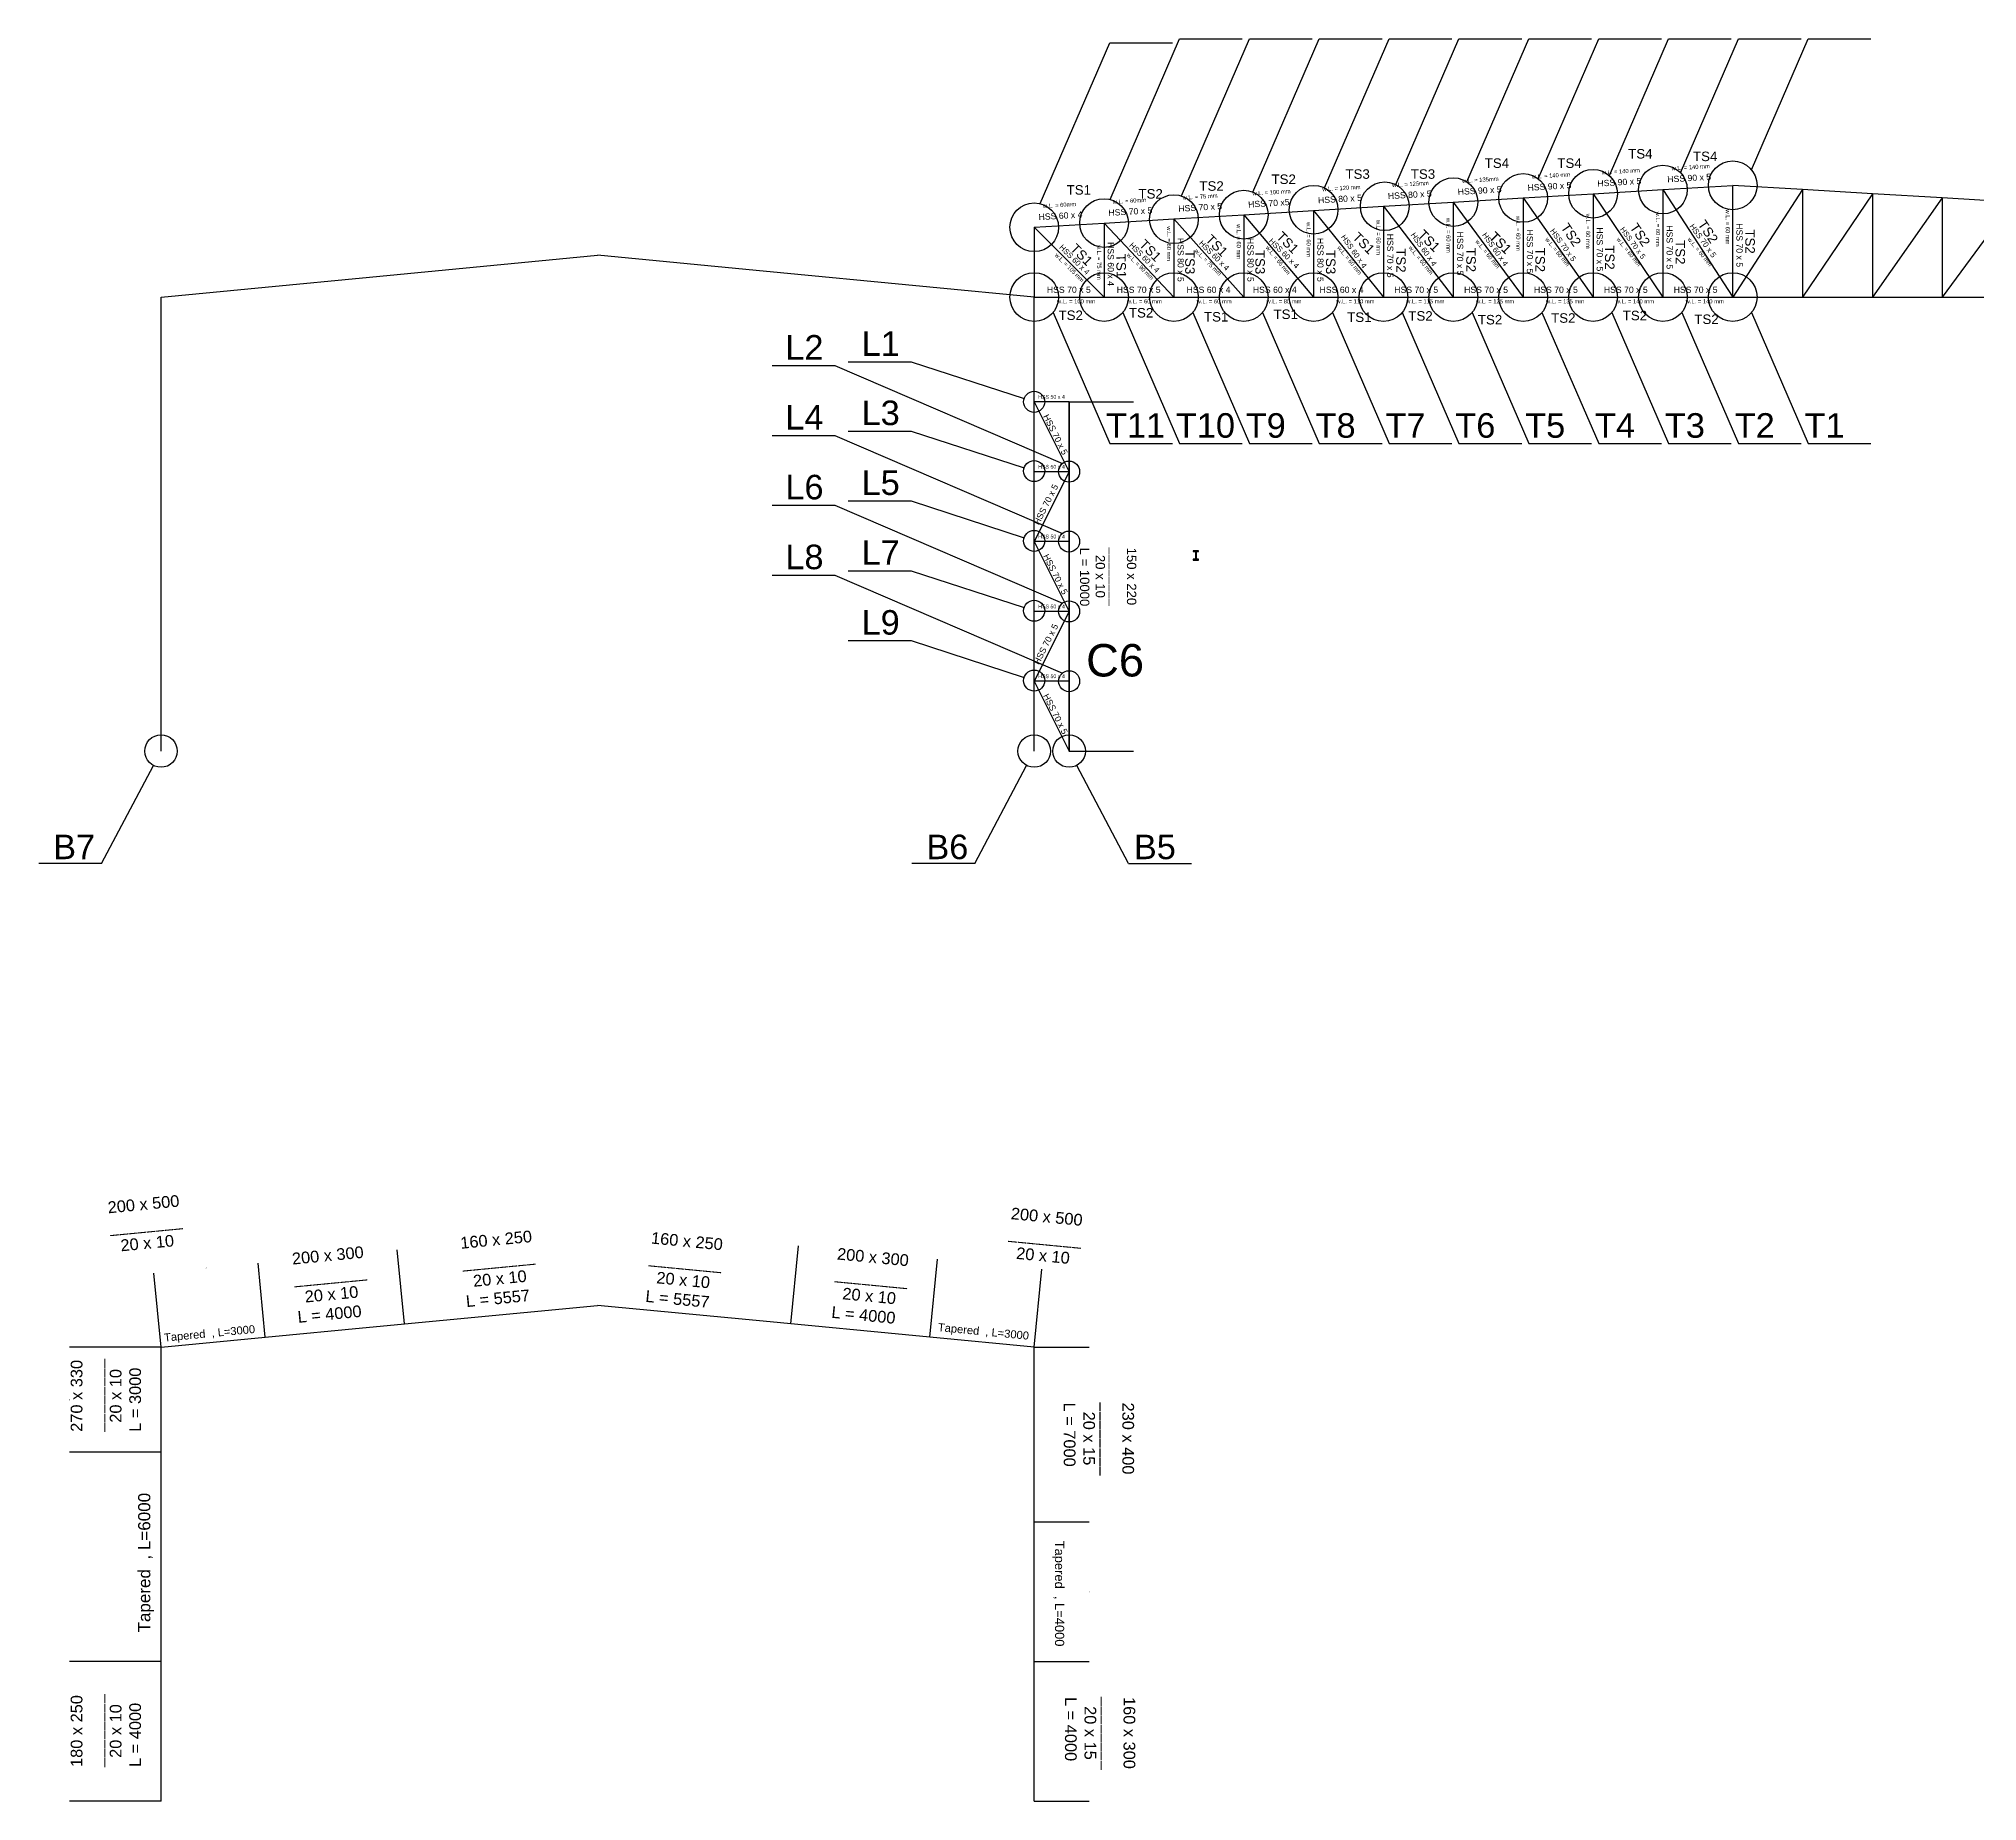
# Model space of a CAD drawing. Header units: inches. Extents: x -15 to 1885144, y -42615 to 866270.
# Drawn here: x 1355028 to 1410528, y 189786 to 240256 of the extents above; entities that cross this region are included whole.
import ezdxf

# ---------------------------------------------------------------- set-up
doc = ezdxf.new("R2010")
doc.units = ezdxf.units.IN
doc.header["$LTSCALE"] = 100
doc.header["$MEASUREMENT"] = 0
for name, color, linetype in [('bolt', 1, 'Continuous'), ('columns', 2, 'Continuous'), ('initial layout', 7, 'Continuous'), ('sections', 3, 'Continuous'), ('text', 3, 'Continuous')]:
    doc.layers.add(name, color=color, linetype=linetype)
doc.styles.get("Standard").update_dxf_attribs({"font": 'arial.ttf'})
doc.dimstyles.new('section', dxfattribs={"dimtxt": 1e-05, "dimasz": 15, "dimexe": 0.0625, "dimexo": 0.0625, "dimgap": 10, "dimtad": 0, "dimtoh": 1, "dimzin": 0, "dimdsep": 46, "dimtxsty": 'Standard', "dimblk": 'OBLIQUE', "dimcen": 0.09, "dimsd1": 1, "dimsd2": 1, "dimclrd": 256, "dimclre": 256, "dimclrt": 256, "dimadec": 0, "dimazin": 0, "dimtfac": 1, "dimtofl": 0, "dimtmove": 0, "dimatfit": 3, "dimfxl": 1, "dimtfillclr": 256, "dimtolj": 1, "dimtzin": 0, "dimlwe": -1, "dimarcsym": 0})

# ---------------------------------------------------------------- blocks, each defined once
blk = doc.blocks.new('*D375')
at = {"layer": 'Defpoints', "color": 0, "transparency": 16777216}
for p in [(1384528, 229859), (1386371, 229859), (1384528, 219859)]:
    blk.add_point(p, dxfattribs=at)
at = {"layer": 'sections', "transparency": 16777216}
for p, q in [((1384528, 229859), (1386371, 229859)), ((1384528, 219859), (1386371, 219859))]:
    blk.add_line(p, q, dxfattribs=at)
at = {"layer": 'sections', "transparency": 16777216, "insert": (1386371, 224859), "char_height": 10, "attachment_point": 5, "rotation": 90}
blk.add_mtext('\\A1;10000.00', dxfattribs=at)
blk = doc.blocks.new('_Oblique')
at = {"color": 0, "linetype": 'ByBlock', "lineweight": -2}
blk.add_line((-0.5, -0.5), (0.5, 0.5), dxfattribs=at)
blk = doc.blocks.new('*D376')
at = {"layer": 'Defpoints', "color": 0, "transparency": 16777216}
for p in [(1355903, 193786), (1358528, 193786), (1358528, 189786)]:
    blk.add_point(p, dxfattribs=at)
at = {"layer": 'sections', "transparency": 16777216}
for p, q in [((1358528, 193786), (1355903, 193786)), ((1358528, 189786), (1355903, 189786))]:
    blk.add_line(p, q, dxfattribs=at)
at = {"layer": 'sections', "transparency": 16777216, "insert": (1355903, 191786), "char_height": 0.00001, "attachment_point": 5, "rotation": 90}
blk.add_mtext('\\A1;4000.00', dxfattribs=at)
blk = doc.blocks.new('*D377')
at = {"layer": 'Defpoints', "color": 0, "transparency": 16777216}
for p in [(1361310, 205198), (1358528, 202786), (1361514, 203073)]:
    blk.add_point(p, dxfattribs=at)
at = {"layer": 'sections', "transparency": 16777216}
for p, q in [((1358528, 202786), (1358324, 204911)), ((1361514, 203073), (1361310, 205198))]:
    blk.add_line(p, q, dxfattribs=at)
at = {"layer": 'sections', "transparency": 16777216, "insert": (1359817, 205055), "char_height": 10, "attachment_point": 5, "rotation": 5.4836}
blk.add_mtext('\\A1;3000.00', dxfattribs=at)
blk = doc.blocks.new('*D378')
at = {"layer": 'Defpoints', "color": 0, "transparency": 16777216}
for p in [(1358528, 202786), (1355903, 199786), (1358528, 199786)]:
    blk.add_point(p, dxfattribs=at)
at = {"layer": 'sections', "transparency": 16777216}
for p, q in [((1358528, 202786), (1355903, 202786)), ((1358528, 199786), (1355903, 199786))]:
    blk.add_line(p, q, dxfattribs=at)
at = {"layer": 'sections', "transparency": 16777216, "insert": (1355903, 201286), "char_height": 10, "attachment_point": 5, "rotation": 90}
blk.add_mtext('\\A1;3000.00', dxfattribs=at)
blk = doc.blocks.new('*D379')
at = {"layer": 'Defpoints', "color": 0, "transparency": 16777216}
for p in [(1365292, 205580), (1365496, 203455), (1361514, 203073)]:
    blk.add_point(p, dxfattribs=at)
at = {"layer": 'sections', "transparency": 16777216}
for p, q in [((1365496, 203455), (1365292, 205580)), ((1361514, 203073), (1361310, 205198))]:
    blk.add_line(p, q, dxfattribs=at)
at = {"layer": 'sections', "transparency": 16777216, "insert": (1363301, 205389), "char_height": 10, "attachment_point": 5, "rotation": 5.4836}
blk.add_mtext('\\A1;4000.00', dxfattribs=at)
blk = doc.blocks.new('*D380')
at = {"layer": 'Defpoints', "color": 0, "transparency": 16777216}
for p in [(1380757, 205312), (1380542, 203073), (1383528, 202786)]:
    blk.add_point(p, dxfattribs=at)
at = {"layer": 'sections', "transparency": 16777216}
for p, q in [((1380542, 203073), (1380757, 205312)), ((1383528, 202786), (1383743, 205025))]:
    blk.add_line(p, q, dxfattribs=at)
at = {"layer": 'sections', "transparency": 16777216, "insert": (1382250, 205169), "char_height": 10, "attachment_point": 5, "rotation": 354.5164}
blk.add_mtext('\\A1;3000.00', dxfattribs=at)
blk = doc.blocks.new('*D381')
at = {"layer": 'Defpoints', "color": 0, "transparency": 16777216}
for p in [(1376775, 205694), (1376560, 203455), (1380542, 203073)]:
    blk.add_point(p, dxfattribs=at)
at = {"layer": 'sections', "transparency": 16777216}
for p, q in [((1376560, 203455), (1376775, 205694)), ((1380542, 203073), (1380757, 205312))]:
    blk.add_line(p, q, dxfattribs=at)
at = {"layer": 'sections', "transparency": 16777216, "insert": (1378766, 205503), "char_height": 10, "attachment_point": 5, "rotation": 354.5164}
blk.add_mtext('\\A1;4000.00', dxfattribs=at)
blk = doc.blocks.new('*D382')
at = {"layer": 'Defpoints', "color": 0, "transparency": 16777216}
for p in [(1383528, 193786), (1385103, 193786), (1383528, 189786)]:
    blk.add_point(p, dxfattribs=at)
at = {"layer": 'sections', "transparency": 16777216}
for p, q in [((1383528, 193786), (1385103, 193786)), ((1383528, 189786), (1385103, 189786))]:
    blk.add_line(p, q, dxfattribs=at)
at = {"layer": 'sections', "transparency": 16777216, "insert": (1385103, 191786), "char_height": 10, "attachment_point": 5, "rotation": 90}
blk.add_mtext('\\A1;4000.00', dxfattribs=at)
blk = doc.blocks.new('*D346')
at = {"layer": 'Defpoints', "color": 0, "transparency": 16777216}
for p in [(1383528, 197786), (1385103, 197786), (1383528, 193786)]:
    blk.add_point(p, dxfattribs=at)
at = {"layer": 'sections', "transparency": 16777216}
for p, q in [((1383528, 197786), (1385103, 197786)), ((1383528, 193786), (1385103, 193786))]:
    blk.add_line(p, q, dxfattribs=at)
at = {"layer": 'sections', "transparency": 16777216, "insert": (1385103, 195786), "char_height": 10, "attachment_point": 5, "rotation": 90}
blk.add_mtext('\\A1;4000.00', dxfattribs=at)
blk = doc.blocks.new('*D347')
at = {"layer": 'Defpoints', "color": 0, "transparency": 16777216}
for p in [(1383528, 197786), (1385103, 197786), (1385103, 197786)]:
    blk.add_point(p, dxfattribs=at)
at = {"layer": 'sections', "transparency": 16777216}
for p in [(1383528, 197786), (1385103, 197786)]:
    blk.add_line(p, (1385103, 197786), dxfattribs=at)
at = {"layer": 'sections', "transparency": 16777216, "insert": (1385034, 197786), "char_height": 10, "attachment_point": 5}
blk.add_mtext('\\A1;0.00', dxfattribs=at)
blk = doc.blocks.new('*D383')
at = {"layer": 'Defpoints', "color": 0, "transparency": 16777216}
for p in [(1383528, 202786), (1385103, 202786), (1385103, 197786)]:
    blk.add_point(p, dxfattribs=at)
at = {"layer": 'sections', "transparency": 16777216}
for p, q in [((1383528, 202786), (1385103, 202786)), ((1385103, 197786), (1385103, 197786))]:
    blk.add_line(p, q, dxfattribs=at)
at = {"layer": 'sections', "transparency": 16777216, "insert": (1385103, 200286), "char_height": 10, "attachment_point": 5, "rotation": 90}
blk.add_mtext('\\A1;5000.00', dxfattribs=at)

msp = doc.modelspace()

# ---------------------------------------------------------------- linework, layer by layer
at = {"layer": 'bolt'}
for p, q in [((1383700.083, 235534.218), (1385689.797, 240135.949)), ((1385689.797, 240135.949), (1387486.18, 240135.949)), ((1385700.083, 235654.218), (1387689.797, 240255.949)), ((1387689.797, 240255.949), (1389486.18, 240255.949)), ((1387743.984, 235755.752), (1389689.797, 240255.949)), ((1389689.797, 240255.949), (1391486.18, 240255.949)), ((1389790.914, 235864.29), (1391689.797, 240255.949)), ((1391689.797, 240255.949), (1393486.18, 240255.949)), ((1391842.483, 235983.557), (1393689.797, 240255.949)), ((1393689.797, 240255.949), (1395486.18, 240255.949)), ((1393884.17, 236079.967), (1395689.797, 240255.949)), ((1395689.797, 240255.949), (1397486.18, 240255.949)), ((1395917.406, 236156.835), (1397689.797, 240255.949)), ((1397689.797, 240255.949), (1399486.18, 240255.949)), ((1397956.897, 236248.169), (1399689.797, 240255.949)), ((1399689.797, 240255.949), (1401486.18, 240255.949)), ((1399994.962, 236336.202), (1401689.797, 240255.949)), ((1401689.797, 240255.949), (1403486.18, 240255.949)), ((1402031.504, 236420.716), (1403689.797, 240255.949)), ((1403689.797, 240255.949), (1405486.18, 240255.949)), ((1404066.391, 236501.402), (1405689.797, 240255.949)), ((1405689.797, 240255.949), (1407486.18, 240255.949)), ((1384066.391, 232415.798), (1385689.797, 228661.251)), ((1386066.391, 232415.798), (1387689.797, 228661.251)), ((1388066.391, 232415.798), (1389689.797, 228661.251)), ((1390066.391, 232415.798), (1391689.797, 228661.251)), ((1392066.391, 232415.798), (1393689.797, 228661.251)), ((1394066.391, 232415.798), (1395689.797, 228661.251)), ((1396066.391, 232415.798), (1397689.797, 228661.251)), ((1398066.391, 232415.798), (1399689.797, 228661.251)), ((1400066.391, 232415.798), (1401689.797, 228661.251)), ((1402066.391, 232415.798), (1403689.797, 228661.251)), ((1404066.391, 232415.798), (1405689.797, 228661.251)), ((1376021.524, 230897.89), (1377817.908, 230897.89)), ((1378205.506, 231004.637), (1380001.89, 231004.637)), ((1376021.524, 228896.438), (1377817.908, 228896.438)), ((1378205.506, 229022.086), (1380001.89, 229022.086)), ((1385689.797, 228661.251), (1387486.18, 228661.251)), ((1387689.797, 228661.251), (1389486.18, 228661.251)), ((1389689.797, 228661.251), (1391486.18, 228661.251)), ((1391689.797, 228661.251), (1393486.18, 228661.251)), ((1393689.797, 228661.251), (1395486.18, 228661.251)), ((1395689.797, 228661.251), (1397486.18, 228661.251)), ((1397689.797, 228661.251), (1399486.18, 228661.251)), ((1399689.797, 228661.251), (1401486.18, 228661.251)), ((1401689.797, 228661.251), (1403486.18, 228661.251)), ((1403689.797, 228661.251), (1405486.18, 228661.251)), ((1405689.797, 228661.251), (1407486.18, 228661.251)), ((1378205.506, 227022.086), (1380001.89, 227022.086)), ((1376022.25, 226896.438), (1377818.633, 226896.438)), ((1376022.25, 224896.438), (1377818.633, 224896.438)), ((1378205.506, 225022.086), (1380001.89, 225022.086)), ((1378205.506, 223022.086), (1380001.89, 223022.086)), ((1356824.205, 216636.312), (1358310.219, 219447.023)), ((1381824.205, 216636.312), (1383310.219, 219447.023)), ((1386231.431, 216636.312), (1384745.417, 219447.023)), ((1356824.205, 216636.312), (1355027.822, 216636.312)), ((1381824.205, 216636.312), (1380027.822, 216636.312)), ((1386231.431, 216636.312), (1388027.814, 216636.312))]:
    msp.add_line(p, q, dxfattribs=at)
at = {"layer": 'bolt', "ltscale": 0.01}
for p, q in [((1377817.908, 230897.89), (1384335.92, 228093.481)), ((1380001.89, 231004.637), (1383240.873, 229951.866)), ((1377817.908, 228896.438), (1384335.92, 226092.03)), ((1380001.89, 229022.086), (1383240.873, 227969.316)), ((1380001.89, 227022.086), (1383240.873, 225969.316)), ((1377818.633, 226896.438), (1384336.646, 224092.03)), ((1377818.633, 224896.438), (1384336.646, 222092.03)), ((1380001.89, 225022.086), (1383240.873, 223969.316)), ((1380001.89, 223022.086), (1383240.873, 221969.316))]:
    msp.add_line(p, q, dxfattribs=at)
at = {"layer": 'bolt'}
for centre, radius in [((1399527.818, 235818.6), 697.234), ((1401527.818, 235938.6), 697.234), ((1403527.818, 236058.6), 697.234), ((1389527.818, 235218.6), 697.234), ((1391527.818, 235361.367), 697.234), ((1393563.689, 235460.752), 697.234), ((1395527.818, 235578.6), 697.234), ((1397527.818, 235698.6), 697.234), ((1383527.818, 234858.6), 697.234), ((1385527.818, 234978.6), 697.234), ((1387527.818, 235090.147), 697.234), ((1383527.818, 232858.6), 697.234), ((1385527.818, 232858.6), 697.234), ((1387527.818, 232858.6), 697.234), ((1389527.818, 232858.6), 697.234), ((1391527.818, 232858.6), 697.234), ((1393527.818, 232858.6), 697.234), ((1395527.818, 232858.6), 697.234), ((1397527.818, 232858.6), 697.234), ((1399527.818, 232858.6), 697.234), ((1401527.818, 232858.6), 697.234), ((1403527.818, 232858.6), 697.234), ((1383527.818, 229858.6), 301.722), ((1383527.818, 227876.05), 301.722), ((1384527.092, 227860.052), 301.722), ((1383527.818, 225876.05), 301.722), ((1384527.092, 225858.6), 301.722), ((1383527.818, 223876.05), 301.722), ((1384527.818, 223858.6), 301.722), ((1383527.818, 221876.05), 301.722), ((1384527.818, 221858.6), 301.722), ((1358527.818, 219858.6), 465.559), ((1383527.818, 219858.6), 465.559), ((1384527.818, 219858.6), 465.559)]:
    msp.add_circle(centre, radius, dxfattribs=at)
at = {"layer": 'columns', "ltscale": 0.01}
for p, q in [((1388230.72, 225589.328), (1388080.72, 225589.328)), ((1388080.72, 225589.328), (1388080.72, 225569.328)), ((1388080.72, 225569.328), (1388230.72, 225569.328)), ((1388230.72, 225349.328), (1388080.72, 225349.328)), ((1388080.72, 225349.328), (1388080.72, 225329.328)), ((1388150.72, 225569.328), (1388150.72, 225349.328)), ((1388150.72, 225459.328), (1388160.72, 225459.328)), ((1388160.72, 225569.328), (1388160.72, 225349.328)), ((1388230.72, 225569.328), (1388230.72, 225589.328)), ((1388230.72, 225329.328), (1388230.72, 225349.328)), ((1388080.72, 225329.328), (1388230.72, 225329.328))]:
    msp.add_line(p, q, dxfattribs=at)
at = {"layer": 'initial layout'}
for p, q in [((1399527.818, 235818.6), (1401527.818, 235938.6)), ((1401527.818, 235938.6), (1403527.818, 236058.6)), ((1401527.818, 235938.6), (1401527.818, 232858.6)), ((1401527.818, 235938.6), (1403527.818, 232858.6)), ((1403527.818, 232858.6), (1403527.818, 236058.6)), ((1403527.818, 232858.6), (1403527.818, 236058.6)), ((1405527.818, 235938.6), (1403527.818, 236058.6)), ((1405527.818, 235938.6), (1403527.818, 232858.6)), ((1405527.818, 235938.6), (1405527.818, 232858.6)), ((1407527.818, 235818.6), (1405527.818, 235938.6)), ((1389527.818, 235218.6), (1391527.818, 235338.6)), ((1391527.818, 235338.6), (1393527.818, 235458.6)), ((1391527.818, 235338.6), (1391527.818, 232858.6)), ((1391527.818, 235338.6), (1393527.818, 232858.6)), ((1393527.818, 235458.6), (1395527.818, 235578.6)), ((1393527.818, 235458.6), (1393527.818, 232858.6)), ((1393527.818, 235458.6), (1395527.818, 232858.6)), ((1395527.818, 235578.6), (1397527.818, 235698.6)), ((1395527.818, 235578.6), (1395527.818, 232858.6)), ((1395527.818, 235578.6), (1397527.818, 232858.6)), ((1397527.818, 235698.6), (1399527.818, 235818.6)), ((1397527.818, 235698.6), (1397527.818, 232858.6)), ((1397527.818, 235698.6), (1399527.818, 232858.6)), ((1399527.818, 235818.6), (1399527.818, 232858.6)), ((1399527.818, 235818.6), (1401527.818, 232858.6)), ((1407527.818, 235818.6), (1405527.818, 232858.6)), ((1407527.818, 235818.6), (1407527.818, 232858.6)), ((1409527.818, 235698.6), (1407527.818, 235818.6)), ((1409527.818, 235698.6), (1407527.818, 232858.6)), ((1409527.818, 235698.6), (1409527.818, 232858.6)), ((1411527.818, 235578.6), (1409527.818, 235698.6)), ((1411527.818, 235578.6), (1409527.818, 232858.6)), ((1383527.818, 234858.6), (1385527.818, 234978.6)), ((1383527.818, 234858.6), (1383527.818, 232858.6)), ((1383527.818, 234858.6), (1385527.818, 232858.6)), ((1385527.818, 234978.6), (1387527.818, 235098.6)), ((1385527.818, 234978.6), (1385527.818, 232858.6)), ((1385527.818, 234978.6), (1387527.818, 232858.6)), ((1387527.818, 235098.6), (1389527.818, 235218.6)), ((1387527.818, 235098.6), (1387527.818, 232858.6)), ((1387527.818, 235098.6), (1389527.818, 232858.6)), ((1389527.818, 235218.6), (1389527.818, 232858.6)), ((1389527.818, 235218.6), (1391527.818, 232858.6)), ((1364500.36, 233431.964), (1371027.818, 234058.6)), ((1375564.429, 233623.086), (1371027.818, 234058.6)), ((1358527.818, 232858.6), (1361514.089, 233145.282)), ((1361514.089, 233145.282), (1364500.36, 233431.964)), ((1380541.547, 233145.282), (1375564.429, 233623.086)), ((1383527.818, 232858.6), (1380541.547, 233145.282)), ((1358527.818, 226858.6), (1358527.818, 232858.6)), ((1383527.818, 229858.6), (1383527.818, 232858.6)), ((1383527.818, 232858.6), (1385527.818, 232858.6)), ((1385527.818, 232858.6), (1387527.818, 232858.6)), ((1387527.818, 232858.6), (1389527.818, 232858.6)), ((1389527.818, 232858.6), (1391527.818, 232858.6)), ((1391527.818, 232858.6), (1393527.818, 232858.6)), ((1393527.818, 232858.6), (1395527.818, 232858.6)), ((1395527.818, 232858.6), (1397527.818, 232858.6)), ((1397527.818, 232858.6), (1399527.818, 232858.6)), ((1399527.818, 232858.6), (1401527.818, 232858.6)), ((1401527.818, 232858.6), (1403527.818, 232858.6)), ((1403527.818, 232858.6), (1405527.818, 232858.6)), ((1405527.818, 232858.6), (1407527.818, 232858.6)), ((1407527.818, 232858.6), (1409527.818, 232858.6)), ((1409527.818, 232858.6), (1411527.818, 232858.6)), ((1384527.818, 229858.6), (1383527.818, 229858.6)), ((1383527.818, 229858.6), (1384527.818, 227858.6)), ((1383527.818, 226858.6), (1383527.818, 229858.6)), ((1384527.818, 229858.6), (1384527.818, 219858.6)), ((1384527.818, 219858.6), (1384527.818, 229858.6)), ((1384527.818, 227858.6), (1383527.818, 227858.6)), ((1384527.818, 227858.6), (1383527.818, 225858.6)), ((1358527.818, 223858.6), (1358527.818, 226858.6)), ((1383527.818, 222858.6), (1383527.818, 226858.6)), ((1384527.818, 225858.6), (1383527.818, 225858.6)), ((1383527.818, 225858.6), (1384527.818, 223858.6)), ((1358527.818, 219858.6), (1358527.818, 223858.6)), ((1384527.818, 223858.6), (1383527.818, 223858.6)), ((1384527.818, 223858.6), (1383527.818, 221858.6)), ((1383527.818, 219858.6), (1383527.818, 222858.6)), ((1384527.818, 221858.6), (1383527.818, 221858.6)), ((1383527.818, 221858.6), (1384527.818, 219858.6)), ((1364500.36, 203359.426), (1371027.818, 203986.062)), ((1375564.429, 203550.547), (1371027.818, 203986.062)), ((1361514.089, 203072.744), (1364500.36, 203359.426)), ((1380541.547, 203072.744), (1375564.429, 203550.547)), ((1358527.818, 202786.062), (1361514.089, 203072.744)), ((1358527.818, 196786.062), (1358527.818, 202786.062)), ((1383527.818, 202786.062), (1380541.547, 203072.744)), ((1383527.818, 199786.062), (1383527.818, 202786.062)), ((1383527.818, 196786.062), (1383527.818, 199786.062)), ((1358527.818, 193786.062), (1358527.818, 196786.062)), ((1383527.818, 192786.062), (1383527.818, 196786.062)), ((1358527.818, 189786.062), (1358527.818, 193786.062)), ((1383527.818, 189786.062), (1383527.818, 192786.062))]:
    msp.add_line(p, q, dxfattribs=at)

# ---------------------------------------------------------------- texts
at = {"layer": 'bolt'}
for s, p in [('L2', (1376402.691, 231068.188)), ('L1', (1378586.673, 231174.935)), ('L3', (1378586.673, 229192.385)), ('L4', (1376402.691, 229066.737)), ('T11', (1385585.367, 228831.55)), ('T10', (1387585.367, 228831.55)), ('T9', (1389585.367, 228831.55)), ('T8', (1391585.367, 228831.55)), ('T7', (1393585.367, 228831.55)), ('T6', (1395585.367, 228831.55)), ('T5', (1397585.367, 228831.55)), ('T4', (1399585.367, 228831.55)), ('T3', (1401585.367, 228831.55)), ('T2', (1403585.367, 228831.55)), ('T1', (1405585.367, 228831.55)), ('L6', (1376403.417, 227066.737)), ('L5', (1378586.673, 227192.385)), ('L7', (1378586.673, 225192.385)), ('L8', (1376403.417, 225066.737)), ('L9', (1378586.673, 223192.385)), ('B7', (1355440.554, 216762.892)), ('B6', (1380440.554, 216762.892)), ('B5', (1386381.684, 216762.892))]:
    msp.add_text(s, height=702.7444, dxfattribs=at).set_placement(p)
at = {"layer": 'sections', "linetype": 'ByBlock'}
for s, rotation, p in [('w.L. = 140 mm', 3.4336304, (1399780.328, 236366.829)), ('w.L. = 140 mm', 3.4336304, (1401780.328, 236486.829)), ('w.L. = 100 mm', 3.4336304, (1389780.328, 235766.829)), ('w.L. = 120 mm', 3.4336304, (1391780.328, 235886.829)), ('w.L. = 125mm', 3.4336304, (1393780.328, 236006.829)), ('w.L. = 135mm', 3.4336304, (1395780.328, 236126.829)), ('w.L. = 140 mm', 3.4336304, (1397780.328, 236246.829)), ('w.L. = 60mm', 3.4336304, (1383780.328, 235406.829)), ('w.L. = 60mm', 3.4336304, (1385780.328, 235526.829)), ('w.L. = 75 mm', 3.4336304, (1387780.328, 235646.829)), ('w.L. = 60 mm', 270, (1403327.573, 235366.517)), ('w.L. = 60 mm', 270, (1387327.573, 234886.517)), ('w.L. = 60 mm', 270, (1389327.573, 234946.517)), ('w.L. = 60 mm', 270, (1391327.573, 235006.517)), ('w.L. = 60 mm', 270, (1393327.573, 235066.517)), ('w.L. = 60 mm', 270, (1395327.573, 235126.517)), ('w.L. = 60 mm', 270, (1397327.573, 235186.517)), ('w.L. = 60 mm', 270, (1399327.573, 235246.517)), ('w.L. = 60 mm', 270, (1401327.573, 235306.517)), ('w.L. = 75 mm', 270, (1385327.573, 234355.528)), ('w.L. = 75 mm', 315, (1388109.674, 234168.947)), ('w.L. = 65 mm', 308.992132, (1390148.349, 234265.715)), ('w.L. = 60 mm', 308.992132, (1392196.736, 234265.715)), ('w.L. = 60 mm', 308.992132, (1394240.657, 234265.715)), ('w.L. = 60 mm', 308.992132, (1396148.349, 234445.715)), ('w.L. = 60 mm', 308.992132, (1398148.349, 234505.715)), ('w.L. = 60 mm', 308.992132, (1400188.889, 234505.715)), ('w.L. = 60 mm', 308.992132, (1402226.271, 234505.715)), ('w.L. = 105 mm', 315, (1384109.674, 234048.947)), ('w.L. = 90 mm', 315, (1386166.278, 234048.947))]:
    msp.add_text(s, height=118.92271, rotation=rotation, dxfattribs=at).set_placement(p)
at = {"layer": 'sections'}
for s, height, rotation, p in [('HSS 80 x 5', 177.9491, 3.4336304, (1393658.391, 235661.32)), ('HSS 90 x 5', 177.9491, 3.4336304, (1395658.391, 235781.32)), ('HSS 90 x 5', 177.9491, 3.4336304, (1397658.391, 235901.32)), ('HSS 90 x 5', 177.9491, 3.4336304, (1399658.391, 236021.32)), ('HSS 90 x 5', 177.9491, 3.4336304, (1401658.391, 236141.32)), ('HSS 70 x 5', 177.9491, 3.4336304, (1385658.391, 235181.32)), ('HSS 70 x 5', 177.9491, 3.4336304, (1387658.391, 235301.32)), ('HSS 70 x5', 177.9491, 3.4336304, (1389658.391, 235421.32)), ('HSS 80 x 5', 177.9491, 3.4336304, (1391658.391, 235541.32)), ('HSS 60 x 4', 177.9491, 3.4336304, (1383658.391, 235061.32)), ('HSS 70 x 5', 177.9491, 270, (1397632.685, 234794.17)), ('HSS 70 x 5', 155.1869, 305.8898439, (1398287.981, 234750.564)), ('HSS 70 x 5', 177.9491, 270, (1399632.685, 234854.17)), ('HSS 70 x 5', 151.2592, 305.8898439, (1400294.051, 234798.619)), ('HSS 70 x 5', 177.9491, 270, (1401632.685, 234914.17)), ('HSS 70 x 5', 159.2198, 305.8898439, (1402281.748, 234882.829)), ('HSS 70 x 5', 177.9491, 270, (1403632.685, 234974.17)), ('HSS 60 x 4', 157.4306, 315, (1384233.55, 234268.268)), ('HSS 60 x 4', 177.9491, 270, (1385632.685, 234434.17)), ('HSS 60 x 4', 157.4306, 315, (1386233.55, 234328.268)), ('HSS 80 x 5', 177.9491, 270, (1387632.685, 234554.17)), ('HSS 60 x 4', 157.4306, 315, (1388233.55, 234388.268)), ('HSS 80 x 5', 177.9491, 270, (1389632.685, 234554.17)), ('HSS 60 x 4', 157.4306, 315, (1390233.55, 234448.268)), ('HSS 80 x 5', 177.9491, 270, (1391632.685, 234554.17)), ('HSS 60 x 4', 157.4306, 305.0150886, (1392299.401, 234577.329)), ('HSS 70 x 5', 177.9491, 270, (1393632.685, 234674.17)), ('HSS 60 x 4', 157.4306, 305.0150886, (1394299.401, 234637.329)), ('HSS 70 x 5', 177.9491, 270, (1395632.685, 234734.17)), ('HSS 60 x 4', 157.4306, 305.0150886, (1396343.518, 234637.329)), ('HSS 70 x 5', 177.9491, 0, (1383890.053, 232979.951)), ('HSS 70 x 5', 177.9491, 0, (1385890.053, 232979.951)), ('HSS 60 x 4', 177.9491, 0, (1387890.053, 232979.951)), ('HSS 60 x 4', 177.9491, 0, (1389786.526, 232979.951)), ('HSS 60 x 4', 177.9491, 0, (1391698.6, 232979.951)), ('HSS 70 x 5', 177.9491, 0, (1393836.074, 232979.951)), ('HSS 70 x 5', 177.9491, 0, (1395836.074, 232979.951)), ('HSS 70 x 5', 177.9491, 0, (1397836.074, 232979.951)), ('HSS 70 x 5', 177.9491, 0, (1399836.074, 232979.951)), ('HSS 70 x 5', 177.9491, 0, (1401836.074, 232979.951)), ('HSS 50 x 4', 107.9703, 0, (1383642.251, 229946.325)), ('HSS 70 x 5', 177.9491, 296.5650512, (1383778.209, 229444.485)), ('HSS 50 x 4', 107.9703, 0, (1383642.251, 227946.325)), ('HSS 70 x 5', 177.9491, 63.4349488, (1383661.967, 226317.995)), ('HSS 50 x 4', 107.9703, 0, (1383642.251, 225946.325)), ('HSS 70 x 5', 177.9491, 296.5650512, (1383778.209, 225444.485)), ('HSS 50 x 4', 107.9703, 0, (1383642.251, 223946.325)), ('HSS 70 x 5', 177.9491, 63.4349488, (1383661.967, 222317.995)), ('HSS 50 x 4', 107.9703, 0, (1383642.251, 221946.325)), ('HSS 70 x 5', 177.9491, 296.5650512, (1383778.209, 221444.485)), ('Tapered  , L=3000', 228.35228, 5.4835904, (1358626.05, 202947.267)), ('Tapered  , L=3000', 228.35228, 354.5164096, (1380762.335, 203251.284)), ('Tapered  , L=6000', 349.04202, 90, (1358221.903, 194618.477)), ('Tapered  , L=4000', 264.38775, 270, (1384122.596, 197246.478))]:
    msp.add_text(s, height=height, rotation=rotation, dxfattribs=at).set_placement(p)
at = {"layer": 'sections', "linetype": 'ByBlock'}
for s, p in [('w.L. = 100 mm', (1384178.411, 232677.449)), ('w.L. = 60 mm', (1386178.411, 232677.449)), ('w.L. = 60 mm', (1388178.411, 232677.449)), ('w.L. = 80 mm', (1390178.411, 232677.449)), ('w.L. = 110 mm', (1392178.411, 232677.449)), ('w.L. = 115 mm', (1394178.411, 232677.449)), ('w.L. = 125 mm', (1396178.411, 232677.449)), ('w.L. = 135 mm', (1398178.411, 232677.449)), ('w.L. = 140 mm', (1400178.411, 232677.449)), ('w.L. = 140 mm', (1402178.411, 232677.449))]:
    msp.add_text(s, height=118.92271, dxfattribs=at).set_placement(p)
at = {"layer": 'sections', "attachment_point": 1}
for s, width, gutter_width, insert, char_height, rotation in [('150 x 220\\P________\\P  20 x 10\\PL = 10000', 1636.64299, 1343.058, (1386451.289, 225683.756), 268.6116, 270), ('200 x 500\\P________\\P  20 x 10', 2043.53838, 1676.963, (1356985.985, 206954.23), 335.3927, 5.4835904), ('200 x 500\\P________\\P  20 x 10', 2043.53838, 1676.963, (1382880.052, 206790.567), 335.3927, 354.5164096), ('160 x 250\\P________\\P  20 x 10\\PL = 5557', 2043.53838, 1676.963, (1367081.876, 205938.713), 335.3927, 5.4835904), ('160 x 250\\P________\\P  20 x 10\\PL = 5557', 2043.53838, 1676.963, (1372578.739, 206091.206), 335.3927, 354.5164096), ('200 x 300\\P________\\P  20 x 10\\PL = 4000', 2043.53838, 1676.963, (1362262.573, 205487.238), 335.3927, 5.4835904), ('200 x 300\\P________\\P  20 x 10\\PL = 4000', 2043.53838, 1676.963, (1377903.46, 205634.547), 335.3927, 354.5164096), ('270 x 330\\P________\\P  20 x 10\\PL = 3000', 2043.53838, 1676.963, (1355941.903, 200365.628), 335.3927, 90), ('230 x 400\\P________\\P  20 x 15\\PL = 7000', 2043.53838, 1676.963, (1386386.785, 201202.367), 335.3927, 270), ('180 x 250\\P________\\P  20 x 10\\PL = 4000', 2043.53838, 1676.963, (1355941.903, 190767.65), 335.3927, 90), ('160 x 300\\P________\\P  20 x 15\\PL = 4000', 2043.53838, 1676.963, (1386421.946, 192769.974), 335.3927, 270)]:
    msp.add_mtext_dynamic_manual_height_columns(s, width=width, gutter_width=gutter_width, heights=[0], dxfattribs=dict(at, insert=insert, char_height=char_height, rotation=rotation))
at = {"layer": 'text', "ltscale": 10}
for s, height, p in [('TS4', 272.4587, (1400533.611, 236826.554)), ('TS4', 272.4587, (1402389.558, 236752.072)), ('TS3', 272.4587, (1392438.992, 236245.604)), ('TS3', 272.4587, (1394309.846, 236245.604)), ('TS4', 272.4587, (1396426.673, 236558.424)), ('TS4', 272.4587, (1398506.228, 236558.424)), ('TS1', 272.4587, (1384456.178, 235791.272)), ('TS2', 272.4587, (1386513.373, 235679.55)), ('TS2', 272.4587, (1388257.517, 235902.994)), ('TS2', 272.4587, (1390322.172, 236096.642)), ('TS2', 272.4587, (1386239.251, 232273.411)), ('TS2', 272.4587, (1384225.039, 232201.953)), ('TS1', 272.4587, (1388389.252, 232158.851)), ('TS1', 272.4587, (1390379.63, 232230.306)), ('TS1', 272.4587, (1392489.187, 232146.94)), ('TS2', 272.4587, (1394239.647, 232182.739)), ('TS2', 272.4587, (1396230.025, 232075.55)), ('TS2', 272.4587, (1398327.665, 232123.189)), ('TS2', 272.4587, (1400377.629, 232194.647)), ('TS2', 272.4587, (1402427.6, 232087.461)), ('C6', 928.2248, (1385014.867, 221994.223))]:
    msp.add_text(s, height=height, dxfattribs=at).set_placement(p)
for s, rotation, p in [('TS1', 315.0214639, (1394490.01, 234621.957)), ('TS2', 303.8769073, (1398591.407, 234857.757)), ('TS2', 303.8769073, (1400567.12, 234857.757)), ('TS2', 303.8769073, (1402512.903, 234947.497)), ('TS2', 270, (1403887.781, 234796.926)), ('TS1', 315.0214639, (1384540.776, 234224.724)), ('TS1', 315.0214639, (1386509.004, 234344.376)), ('TS1', 315.0214639, (1388409.885, 234486.462)), ('TS1', 315.0214639, (1390441.288, 234569.609)), ('TS1', 315.0214639, (1392619.065, 234554.652)), ('TS2', 270, (1393892.471, 234257.905)), ('TS2', 270, (1395898.12, 234272.862)), ('TS1', 315.0214639, (1396535.51, 234562.551)), ('TS2', 270, (1397878.311, 234273.45)), ('TS2', 270, (1399868.996, 234340.755)), ('TS2', 270, (1401889.617, 234490.318)), ('TS1', 271.5910943, (1385871.909, 234094.405)), ('TS3', 270, (1387851.131, 234209.561)), ('TS3', 270, (1389858.399, 234209.561)), ('TS3', 270, (1391880.652, 234209.561))]:
    msp.add_text(s, height=272.4587, rotation=rotation, dxfattribs=at).set_placement(p)

# ---------------------------------------------------------------- dimensions: what is measured, and where the dimension line sits
at = {"layer": 'sections'}
for base, p1, p2, override, picture, middle in [((1386370.572, 229858.6), (1384527.818, 219858.6), (1384527.818, 229858.6), {"dimtxt": 10}, '*D375', (1386370.572, 224858.6)), ((1355902.772, 199786.062), (1358527.818, 202786.062), (1358527.818, 199786.062), {"dimtxt": 10}, '*D378', (1355902.772, 201286.062)), ((1385102.873, 202786.062), (1385102.936, 197786.062), (1383527.818, 202786.062), {"dimtxt": 10, "dimtmove": 1}, '*D383', (1385102.873, 200286.062)), ((1385102.873076129, 197786.062169081), (1383527.817974554, 197786.062169081), (1385102.935576124, 197786.062169081), {"dimtxt": 10, "dimtmove": 1}, '*D347', (1385047.38765662, 197786.06216908)), ((1385102.873, 197786.062), (1383527.818, 193786.062), (1383527.818, 197786.062), {"dimtxt": 10, "dimtmove": 1}, '*D346', (1385102.873, 195786.062)), ((1385102.873, 193786.062), (1383527.818, 189786.062), (1383527.818, 193786.062), {"dimtxt": 10}, '*D382', (1385102.873, 191786.062))]:
    dim = msp.add_linear_dim(base=base, p1=p1, p2=p2, angle=90, dimstyle='section', override=override, dxfattribs=at)
    dim.commit()
    dim.dimension.update_dxf_attribs({"geometry": picture, "text_midpoint": middle})
for p1, p2, distance, picture, middle in [((1361514.089, 203072.744), (1365495.783, 203454.987), 2135.002, '*D379', (1363300.914, 205389.097)), ((1380541.547, 203072.744), (1376559.853, 203454.987), -2249.63, '*D381', (1378765.676, 205503.2)), ((1358527.818, 202786.062), (1361514.089, 203072.744), 2134.94, '*D377', (1359816.937, 205054.573)), ((1383527.818, 202786.062), (1380541.547, 203072.744), -2249.567, '*D380', (1382249.653, 205168.676))]:
    dim = msp.add_aligned_dim(p1=p1, p2=p2, distance=distance, dimstyle='section', override={"dimtxt": 10}, dxfattribs=at)
    dim.commit()
    dim.dimension.update_dxf_attribs({"geometry": picture, "text_midpoint": middle})
dim = msp.add_linear_dim(base=(1355902.835, 193786.062), p1=(1358527.818, 189786.062), p2=(1358527.818, 193786.062), angle=90, dimstyle='section', dxfattribs=at)
dim.commit()
dim.dimension.update_dxf_attribs({"geometry": '*D376', "text_midpoint": (1355902.835, 191786.062)})

doc.saveas('drawing.dxf')
